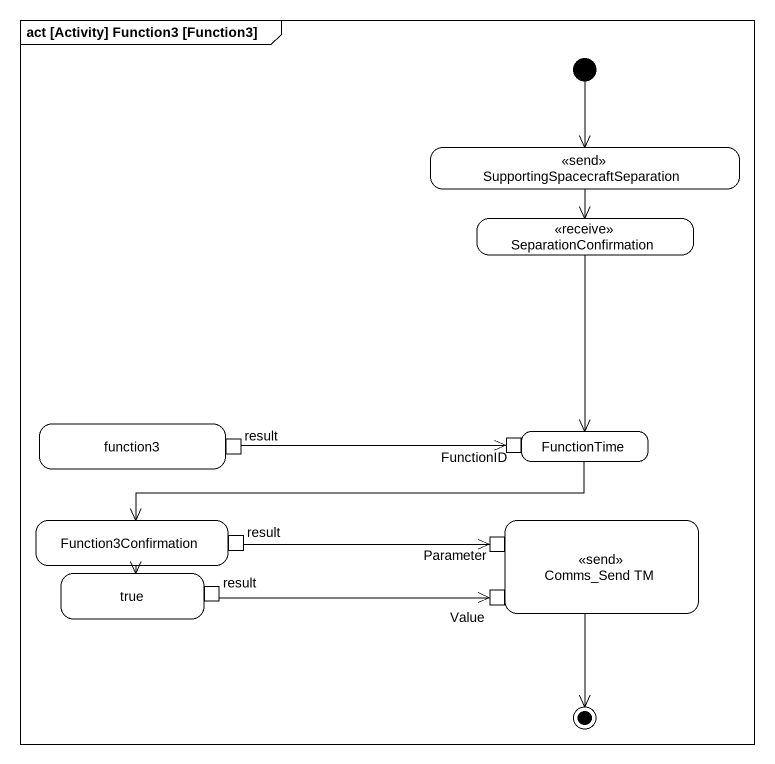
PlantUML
@startuml
mainframe act [Activity] Function3 [Function3]
hide empty description
state "SupportingSpacecraftSeparation" as SupportingSpacecraftSeparati <<send>>
state SeparationConfirmation <<receive>>
state function3 {
  state result <<outputPin>>
}
state FunctionTime {
  state FunctionID <<inputPin>>
}
state Function3Confirmation {
  state "result" as result_2 <<outputPin>>
}
state "Comms_Send TM" as Comms_Send_TM <<send>> {
  state Parameter <<inputPin>>
  state Value <<inputPin>>
}
state true {
  state "result" as result_3 <<outputPin>>
}
[*] --> SupportingSpacecraftSeparati
SupportingSpacecraftSeparati --> SeparationConfirmation
SeparationConfirmation --> FunctionTime
result -right-> FunctionID
FunctionTime -left-> Function3Confirmation
Function3Confirmation --> true
result_2 -right-> Parameter
result_3 -right-> Value
Comms_Send_TM --> [*]
@enduml
